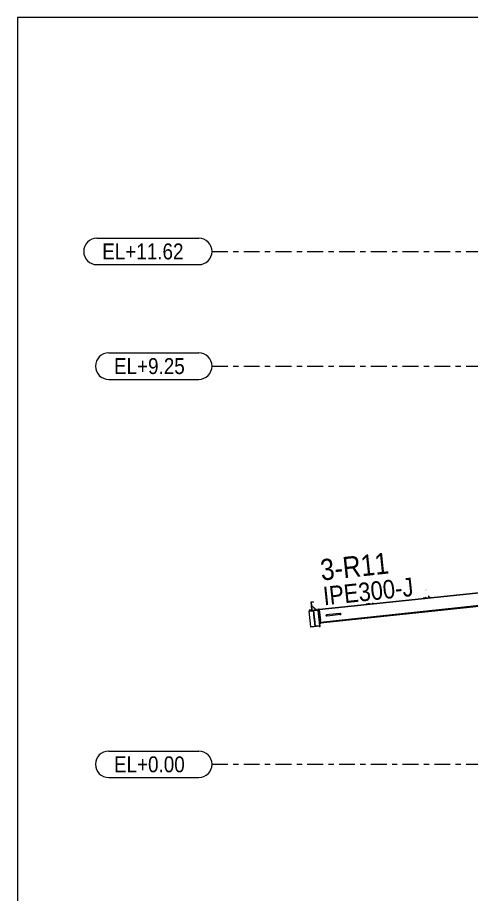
# Model space of a CAD drawing. Header units: millimetres. Extents: x -49 to 773, y -79 to 495.
# Drawn here: x -46.7 to 39, y 329.6 to 495.2 of the extents above; entities that cross this region are included whole.
import ezdxf

# ---------------------------------------------------------------- set-up
doc = ezdxf.new("R2010")
doc.units = ezdxf.units.MM
for name, pattern in [('XKITLINE00', [0]), ('XKITLINE02', [4, 2, -2]), ('XKITLINE03', [6, 3, -1, 1, -1])]:
    doc.linetypes.add(name, pattern=pattern)
for name, color, linetype, lineweight in [('DrawingSheet', 5, 'Continuous', 0), ('Part', 2, 'Continuous', 0), ('PartMark', 7, 'Continuous', 0), ('S-grid', 1, 'Continuous', 0)]:
    doc.layers.add(name, color=color, linetype=linetype, lineweight=lineweight)
doc.styles.add('ARIAL', font='ARIAL.TTF')

# ---------------------------------------------------------------- blocks, each defined once
blk = doc.blocks.new('*A266')
at = {"layer": 'Part'}
blk.add_hatch(color=3, dxfattribs=at).paths.add_polyline_path([(30.25, 387.13), (30.66, 387.17), (30.68, 387.05), (30.66, 387.05), (30.65, 387.16), (30.26, 387.12), (30.42, 385.62), (30.01, 385.58), (29.99, 385.7), (30.01, 385.71), (30.02, 385.6), (30.41, 385.64)], flags=17)
blk = doc.blocks.new('*A267')
at = {"layer": 'Part'}
blk.add_hatch(color=3, dxfattribs=at).paths.add_polyline_path([(19.47, 385.99), (19.89, 386.04), (19.9, 385.91), (19.89, 385.91), (19.88, 386.02), (19.49, 385.98), (19.65, 384.49), (19.23, 384.44), (19.22, 384.57), (19.24, 384.57), (19.25, 384.46), (19.63, 384.5)], flags=17)
blk = doc.blocks.new('*A268')
at = {"layer": 'Part'}
blk.add_hatch(color=3, dxfattribs=at).paths.add_polyline_path([(8.7, 384.86), (9.11, 384.9), (9.13, 384.78), (9.11, 384.78), (9.1, 384.88), (8.72, 384.84), (8.87, 383.35), (8.46, 383.31), (8.45, 383.43), (8.46, 383.43), (8.47, 383.32), (8.86, 383.36)], flags=17)
blk = doc.blocks.new('*A269')
at = {"layer": 'Part'}
blk.add_hatch(color=3, dxfattribs=at).paths.add_polyline_path([(14.29, 382.67), (14.34, 382.64), (14.37, 382.59), (14.36, 382.54), (14.31, 382.49), (14.25, 382.47), (14.19, 382.48), (14.14, 382.51), (14.11, 382.56), (14.12, 382.62), (14.17, 382.66), (14.23, 382.68)], flags=17)
blk = doc.blocks.new('*A270')
at = {"layer": 'Part'}
blk.add_hatch(color=3, dxfattribs=at).paths.add_polyline_path([(8.34, 383.21), (10, 383.38), (10, 383.32), (8.34, 383.14)], flags=17)
blk = doc.blocks.new('*A271')
at = {"layer": 'Part'}
blk.add_hatch(color=3, dxfattribs=at).paths.add_polyline_path([(8.66, 380.17), (10.32, 380.34), (10.32, 380.28), (8.67, 380.1)], flags=17)
blk = doc.blocks.new('*A272')
at = {"layer": 'Part'}
blk.add_hatch(color=3, dxfattribs=at).paths.add_polyline_path([(30.25, 387.13), (30.66, 387.17), (30.68, 387.05), (30.66, 387.05), (30.65, 387.16), (30.26, 387.12), (30.42, 385.62), (30.01, 385.58), (29.99, 385.7), (30.01, 385.71), (30.02, 385.6), (30.41, 385.64)], flags=17)
blk = doc.blocks.new('*A273')
at = {"layer": 'Part'}
blk.add_hatch(color=3, dxfattribs=at).paths.add_polyline_path([(19.47, 385.99), (19.89, 386.04), (19.9, 385.91), (19.89, 385.91), (19.88, 386.02), (19.49, 385.98), (19.65, 384.49), (19.23, 384.44), (19.22, 384.57), (19.24, 384.57), (19.25, 384.46), (19.63, 384.5)], flags=17)
blk = doc.blocks.new('*A274')
at = {"layer": 'Part'}
blk.add_hatch(color=3, dxfattribs=at).paths.add_polyline_path([(8.7, 384.86), (9.11, 384.9), (9.13, 384.78), (9.11, 384.78), (9.1, 384.88), (8.72, 384.84), (8.87, 383.35), (8.46, 383.31), (8.45, 383.43), (8.46, 383.43), (8.47, 383.32), (8.86, 383.36)], flags=17)
blk = doc.blocks.new('*A275')
at = {"layer": 'Part'}
blk.add_hatch(color=3, dxfattribs=at).paths.add_polyline_path([(9.16, 383.23), (9.19, 383.23), (9.5, 380.26), (9.47, 380.25)], flags=17)
blk = doc.blocks.new('*A395')
at = {"layer": 'DrawingSheet', "color": 5, "linetype": 'XKITLINE00', "lineweight": 0}
for p, q in [((773.26, 495.23), (-46.74, 495.23)), ((-46.74, 495.23), (-46.74, -78.77))]:
    blk.add_line(p, q, dxfattribs=at)
blk = doc.blocks.new('*A1380')
at = {"layer": 'S-grid', "color": 1, "linetype": 'XKITLINE03', "lineweight": 0}
blk.add_line((-10, 451.06), (252.7, 451.06), dxfattribs=at)
at = {"layer": 'S-grid', "color": 3, "style": 'ARIAL', "width": 0.85}
blk.add_text('EL+11.62', height=3, dxfattribs=at).set_placement((-30.74, 449.56))
blk = doc.blocks.new('*A1381')
at = {"layer": 'S-grid', "color": 1, "linetype": 'XKITLINE03', "lineweight": 0}
blk.add_line((-10, 429.4), (569.74, 429.4), dxfattribs=at)
at = {"layer": 'S-grid', "color": 3, "style": 'ARIAL', "width": 0.85}
blk.add_text('EL+9.25', height=3, dxfattribs=at).set_placement((-28.52, 427.9))
blk = doc.blocks.new('*A1382')
at = {"layer": 'S-grid', "color": 1, "linetype": 'XKITLINE03', "lineweight": 0}
blk.add_line((-10, 354.19), (569.74, 354.19), dxfattribs=at)
at = {"layer": 'S-grid', "color": 3, "style": 'ARIAL', "width": 0.85}
blk.add_text('EL+0.00', height=3, dxfattribs=at).set_placement((-28.52, 352.69))
blk = doc.blocks.new('*A1479')
at = {"layer": 'Part', "color": 2, "linetype": 'XKITLINE00', "lineweight": 0}
for p, q in [((57.03, 388.35), (10.26, 383.41)), ((57.03, 388.27), (10.27, 383.34)), ((57.03, 385.91), (10.51, 381)), ((10.52, 380.93), (57.03, 385.83))]:
    blk.add_line(p, q, dxfattribs=at)
at = {"layer": 'Part', "color": 7, "linetype": 'XKITLINE02', "lineweight": 0}
for p, q in [((57.03, 385.83), (57.03, 388.35)), ((10.26, 383.41), (10.52, 380.93))]:
    blk.add_line(p, q, dxfattribs=at)
blk = doc.blocks.new('*A1513')
at = {"layer": 'S-grid', "color": 1, "linetype": 'XKITLINE00', "lineweight": 0}
for p, q in [((-31.74, 453.56), (-12.5, 453.56)), ((-31.74, 448.56), (-12.5, 448.56))]:
    blk.add_line(p, q, dxfattribs=at)
for centre, start, end in [((-31.74, 451.06), 90, 270), ((-12.5, 451.06), 270, 90)]:
    blk.add_arc(centre, 2.5, start, end, dxfattribs=at)
blk = doc.blocks.new('*A1514')
at = {"layer": 'S-grid', "color": 1, "linetype": 'XKITLINE00', "lineweight": 0}
for p, q in [((-29.52, 431.9), (-12.5, 431.9)), ((-29.52, 426.9), (-12.5, 426.9))]:
    blk.add_line(p, q, dxfattribs=at)
for centre, start, end in [((-29.52, 429.4), 90, 270), ((-12.5, 429.4), 270, 90)]:
    blk.add_arc(centre, 2.5, start, end, dxfattribs=at)
blk = doc.blocks.new('*A1515')
at = {"layer": 'S-grid', "color": 1, "linetype": 'XKITLINE00', "lineweight": 0}
for p, q in [((-29.52, 356.69), (-12.5, 356.69)), ((-29.52, 351.69), (-12.5, 351.69))]:
    blk.add_line(p, q, dxfattribs=at)
for centre, start, end in [((-29.52, 354.19), 90, 270), ((-12.5, 354.19), 270, 90)]:
    blk.add_arc(centre, 2.5, start, end, dxfattribs=at)
blk = doc.blocks.new('*A1516')
at = {"layer": 'Part', "color": 2, "linetype": 'XKITLINE00', "lineweight": 0}
for p, q in [((29.99, 385.7), (30.01, 385.71)), ((30, 385.7), (29.99, 385.7)), ((30.01, 385.58), (30, 385.7)), ((30.01, 385.71), (30.01, 385.7)), ((30.01, 385.7), (30.02, 385.6)), ((30.42, 385.62), (30.01, 385.58)), ((30.02, 385.6), (30.41, 385.64)), ((30.41, 385.64), (30.39, 385.74)), ((30.41, 385.74), (30.42, 385.62))]:
    blk.add_line(p, q, dxfattribs=at)
blk = doc.blocks.new('*A1517')
at = {"layer": 'Part', "color": 2, "linetype": 'XKITLINE00', "lineweight": 0}
for p, q in [((19.22, 384.56), (19.22, 384.57)), ((19.22, 384.57), (19.24, 384.57)), ((19.23, 384.44), (19.22, 384.56)), ((19.65, 384.49), (19.23, 384.44)), ((19.24, 384.57), (19.24, 384.56)), ((19.24, 384.56), (19.25, 384.46)), ((19.25, 384.46), (19.63, 384.5)), ((19.63, 384.5), (19.62, 384.6)), ((19.64, 384.6), (19.65, 384.49))]:
    blk.add_line(p, q, dxfattribs=at)
blk = doc.blocks.new('*A1518')
at = {"layer": 'Part', "color": 2, "linetype": 'XKITLINE00', "lineweight": 0}
for p, q in [((8.7, 384.86), (9.11, 384.9)), ((8.86, 383.36), (8.7, 384.86)), ((9.1, 384.88), (8.72, 384.84)), ((8.72, 384.84), (8.87, 383.35)), ((9.11, 384.78), (9.1, 384.88)), ((9.11, 384.9), (9.13, 384.78)), ((9.13, 384.78), (9.11, 384.78)), ((8.46, 383.31), (8.45, 383.43)), ((8.45, 383.43), (8.46, 383.43)), ((8.46, 383.43), (8.47, 383.32)), ((8.87, 383.35), (8.46, 383.31)), ((8.47, 383.32), (8.86, 383.36))]:
    blk.add_line(p, q, dxfattribs=at)
blk = doc.blocks.new('*A1519')
at = {"layer": 'Part', "color": 2, "linetype": 'XKITLINE00', "lineweight": 0}
for p, q in [((14.23, 382.68), (12.21, 382.47)), ((14.12, 382.62), (14.11, 382.56)), ((14.17, 382.66), (14.12, 382.62)), ((14.23, 382.68), (14.17, 382.66)), ((14.29, 382.67), (14.23, 382.68)), ((14.34, 382.64), (14.29, 382.67)), ((14.37, 382.59), (14.34, 382.64)), ((14.36, 382.54), (14.37, 382.59)), ((14.25, 382.47), (12.23, 382.26)), ((14.11, 382.56), (14.14, 382.51)), ((14.14, 382.51), (14.19, 382.48)), ((14.19, 382.48), (14.25, 382.47)), ((14.25, 382.47), (14.31, 382.49)), ((14.31, 382.49), (14.36, 382.54))]:
    blk.add_line(p, q, dxfattribs=at)
at = {"layer": 'Part', "color": 7, "linetype": 'XKITLINE02', "lineweight": 0}
for p, q in [((11.54, 382.29), (11.55, 382.34)), ((11.56, 382.24), (11.54, 382.29)), ((11.55, 382.34), (11.57, 382.39)), ((11.59, 382.21), (11.56, 382.24)), ((11.57, 382.39), (11.62, 382.4)), ((11.64, 382.2), (11.59, 382.21)), ((12.21, 382.47), (11.62, 382.4)), ((11.62, 382.4), (11.66, 382.39)), ((12.23, 382.26), (11.64, 382.2)), ((11.68, 382.21), (11.64, 382.2)), ((11.66, 382.39), (11.69, 382.36)), ((11.7, 382.26), (11.68, 382.21)), ((11.69, 382.36), (11.71, 382.31)), ((11.71, 382.31), (11.7, 382.26))]:
    blk.add_line(p, q, dxfattribs=at)
blk = doc.blocks.new('*A1520')
at = {"layer": 'Part', "color": 2, "linetype": 'XKITLINE00', "lineweight": 0}
for p, q in [((8.34, 383.21), (10, 383.38)), ((10, 383.32), (8.34, 383.14)), ((8.34, 383.14), (8.34, 383.21)), ((10, 383.38), (10, 383.32))]:
    blk.add_line(p, q, dxfattribs=at)
blk = doc.blocks.new('*A1521')
at = {"layer": 'Part', "color": 2, "linetype": 'XKITLINE00', "lineweight": 0}
for p, q in [((8.66, 380.17), (10.32, 380.34)), ((8.67, 380.1), (8.66, 380.17)), ((10.32, 380.28), (8.67, 380.1)), ((10.32, 380.34), (10.32, 380.28))]:
    blk.add_line(p, q, dxfattribs=at)
blk = doc.blocks.new('*A1522')
at = {"layer": 'Part', "color": 2, "linetype": 'XKITLINE00', "lineweight": 0}
for p, q in [((29.99, 385.7), (30.01, 385.71)), ((30, 385.7), (29.99, 385.7)), ((30.01, 385.58), (30, 385.7)), ((30.01, 385.71), (30.01, 385.7)), ((30.01, 385.7), (30.02, 385.6)), ((30.42, 385.62), (30.01, 385.58)), ((30.02, 385.6), (30.41, 385.64)), ((30.41, 385.64), (30.39, 385.74)), ((30.41, 385.74), (30.42, 385.62))]:
    blk.add_line(p, q, dxfattribs=at)
blk = doc.blocks.new('*A1523')
at = {"layer": 'Part', "color": 2, "linetype": 'XKITLINE00', "lineweight": 0}
for p, q in [((19.22, 384.56), (19.22, 384.57)), ((19.22, 384.57), (19.24, 384.57)), ((19.23, 384.44), (19.22, 384.56)), ((19.65, 384.49), (19.23, 384.44)), ((19.24, 384.57), (19.24, 384.56)), ((19.24, 384.56), (19.25, 384.46)), ((19.25, 384.46), (19.63, 384.5)), ((19.63, 384.5), (19.62, 384.6)), ((19.64, 384.6), (19.65, 384.49))]:
    blk.add_line(p, q, dxfattribs=at)
blk = doc.blocks.new('*A1524')
at = {"layer": 'Part', "color": 2, "linetype": 'XKITLINE00', "lineweight": 0}
for p, q in [((8.7, 384.86), (9.11, 384.9)), ((8.86, 383.36), (8.7, 384.86)), ((9.1, 384.88), (8.72, 384.84)), ((8.72, 384.84), (8.87, 383.35)), ((9.11, 384.78), (9.1, 384.88)), ((9.11, 384.9), (9.13, 384.78)), ((9.13, 384.78), (9.11, 384.78)), ((8.46, 383.31), (8.45, 383.43)), ((8.45, 383.43), (8.46, 383.43)), ((8.46, 383.43), (8.47, 383.32)), ((8.87, 383.35), (8.46, 383.31)), ((8.47, 383.32), (8.86, 383.36))]:
    blk.add_line(p, q, dxfattribs=at)
blk = doc.blocks.new('*A1525')
at = {"layer": 'Part', "color": 2, "linetype": 'XKITLINE00', "lineweight": 0}
for p, q in [((9.47, 380.25), (9.16, 383.23)), ((9.16, 383.23), (9.19, 383.23)), ((9.19, 383.23), (9.5, 380.26)), ((9.5, 380.26), (9.47, 380.25))]:
    blk.add_line(p, q, dxfattribs=at)
blk = doc.blocks.new('*A1526')
at = {"layer": 'Part', "color": 2, "linetype": 'XKITLINE00', "lineweight": 0}
for p, q in [((10.13, 383.48), (10.25, 383.5)), ((10.41, 380.79), (10.13, 383.48)), ((10.54, 380.8), (10.25, 383.5)), ((10.54, 380.8), (10.41, 380.79))]:
    blk.add_line(p, q, dxfattribs=at)
blk = doc.blocks.new('*A1527')
at = {"layer": 'Part', "color": 2, "linetype": 'XKITLINE00', "lineweight": 0}
for p, q in [((10.11, 383.48), (9.99, 383.47)), ((9.99, 383.47), (10, 383.38)), ((10, 383.32), (10.32, 380.34)), ((10.46, 380.21), (10.11, 383.48)), ((10.32, 380.28), (10.33, 380.19)), ((10.33, 380.19), (10.46, 380.21))]:
    blk.add_line(p, q, dxfattribs=at)
at = {"layer": 'Part', "color": 7, "linetype": 'XKITLINE02', "lineweight": 0}
for p, q in [((10, 383.38), (10, 383.32)), ((10.32, 380.34), (10.32, 380.28))]:
    blk.add_line(p, q, dxfattribs=at)
blk = doc.blocks.new('*A1528')
at = {"layer": 'Part', "color": 2, "linetype": 'XKITLINE00', "lineweight": 0}
for p, q in [((8.35, 383.14), (9.03, 383.21)), ((8.66, 380.18), (8.35, 383.14)), ((9.03, 383.21), (9.17, 383.1)), ((9.35, 380.25), (8.66, 380.18)), ((9.46, 380.39), (9.35, 380.25))]:
    blk.add_line(p, q, dxfattribs=at)
at = {"layer": 'Part', "color": 7, "linetype": 'XKITLINE02', "lineweight": 0}
blk.add_line((9.46, 380.39), (9.17, 383.1), dxfattribs=at)
blk = doc.blocks.new('*A1529')
at = {"layer": 'Part', "color": 2, "linetype": 'XKITLINE00', "lineweight": 0}
for p, q in [((9.2, 383.1), (9.32, 383.24)), ((9.32, 383.24), (10, 383.31)), ((9.49, 380.39), (9.63, 380.28)), ((10.32, 380.35), (9.63, 380.28))]:
    blk.add_line(p, q, dxfattribs=at)
at = {"layer": 'Part', "color": 7, "linetype": 'XKITLINE02', "lineweight": 0}
for p, q in [((9.2, 383.1), (9.49, 380.39)), ((10, 383.31), (10.32, 380.35)), ((10.32, 380.35), (10.32, 380.35)), ((10.32, 380.35), (10.32, 380.35))]:
    blk.add_line(p, q, dxfattribs=at)
blk = doc.blocks.new('*A1530')
at = {"layer": 'Part', "color": 7, "linetype": 'XKITLINE02', "lineweight": 0}
for p, q in [((19.64, 384.6), (19.65, 384.49)), ((19.66, 384.4), (19.7, 384.41))]:
    blk.add_line(p, q, dxfattribs=at)
at = {"layer": 'Part', "color": 2, "linetype": 'XKITLINE00', "lineweight": 0}
for p, q in [((19.65, 384.49), (19.66, 384.4)), ((19.7, 384.41), (19.68, 384.61))]:
    blk.add_line(p, q, dxfattribs=at)
blk = doc.blocks.new('*A1531')
at = {"layer": 'Part', "color": 7, "linetype": 'XKITLINE02', "lineweight": 0}
for p, q in [((19.7, 384.41), (19.68, 384.61)), ((20.53, 384.5), (19.7, 384.41))]:
    blk.add_line(p, q, dxfattribs=at)
at = {"layer": 'Part', "color": 2, "linetype": 'XKITLINE00', "lineweight": 0}
blk.add_line((20.31, 384.67), (20.53, 384.5), dxfattribs=at)
blk = doc.blocks.new('*A1532')
at = {"layer": 'Part', "color": 2, "linetype": 'XKITLINE00', "lineweight": 0}
for p, q in [((8.77, 384.76), (8.73, 384.76)), ((8.92, 383.27), (8.77, 384.76)), ((8.87, 383.35), (8.88, 383.27))]:
    blk.add_line(p, q, dxfattribs=at)
at = {"layer": 'Part', "color": 7, "linetype": 'XKITLINE02', "lineweight": 0}
for p, q in [((8.73, 384.76), (8.87, 383.35)), ((8.88, 383.27), (8.92, 383.27))]:
    blk.add_line(p, q, dxfattribs=at)
blk = doc.blocks.new('*A1533')
at = {"layer": 'Part', "color": 2, "linetype": 'XKITLINE00', "lineweight": 0}
blk.add_line((8.84, 384.1), (9.75, 383.36), dxfattribs=at)
at = {"layer": 'Part', "color": 7, "linetype": 'XKITLINE02', "lineweight": 0}
for p, q in [((8.92, 383.27), (8.84, 384.1)), ((9.75, 383.36), (8.92, 383.27))]:
    blk.add_line(p, q, dxfattribs=at)
blk = doc.blocks.new('*A1534')
at = {"layer": 'Part', "color": 7, "linetype": 'XKITLINE02', "lineweight": 0}
for p, q in [((30.41, 385.74), (30.42, 385.62)), ((30.43, 385.54), (30.47, 385.54))]:
    blk.add_line(p, q, dxfattribs=at)
at = {"layer": 'Part', "color": 2, "linetype": 'XKITLINE00', "lineweight": 0}
for p, q in [((30.42, 385.62), (30.43, 385.54)), ((30.47, 385.54), (30.45, 385.74))]:
    blk.add_line(p, q, dxfattribs=at)
blk = doc.blocks.new('*A1535')
at = {"layer": 'Part', "color": 2, "linetype": 'XKITLINE00', "lineweight": 0}
blk.add_line((30.8, 386.04), (31.3, 385.63), dxfattribs=at)
at = {"layer": 'Part', "color": 7, "linetype": 'XKITLINE02', "lineweight": 0}
for p, q in [((30.47, 385.54), (30.45, 385.74)), ((31.3, 385.63), (30.47, 385.54))]:
    blk.add_line(p, q, dxfattribs=at)
blk = doc.blocks.new('*A2001')
at = {"layer": 'PartMark', "color": 3, "style": 'ARIAL', "width": 0.85}
blk.add_text('3-R11', height=4, rotation=6.0218, dxfattribs=at).set_placement((10.69, 388.89))
at = {"layer": 'PartMark', "color": 7, "style": 'ARIAL', "width": 0.85}
blk.add_text('IPE300-J', height=3.5, rotation=6.0218, dxfattribs=at).set_placement((11.18, 384.21))

msp = doc.modelspace()

# ---------------------------------------------------------------- block references
at = {"lineweight": 0}
for name in ['*A395', '*A1513', '*A1380', '*A1514', '*A1381', '*A2001', '*A1479', '*A267', '*A273', '*A266', '*A272', '*A1535', '*A268', '*A274', '*A1518', '*A1524', '*A1532', '*A1517', '*A1523', '*A1530', '*A1531', '*A1516', '*A1522', '*A1534', '*A270', '*A1520', '*A1528', '*A1533', '*A275', '*A1525', '*A1529', '*A1527', '*A1526', '*A1519', '*A269', '*A271', '*A1521', '*A1515', '*A1382']:
    msp.add_blockref(name, (0, 0), dxfattribs=at)

doc.saveas('drawing.dxf')
